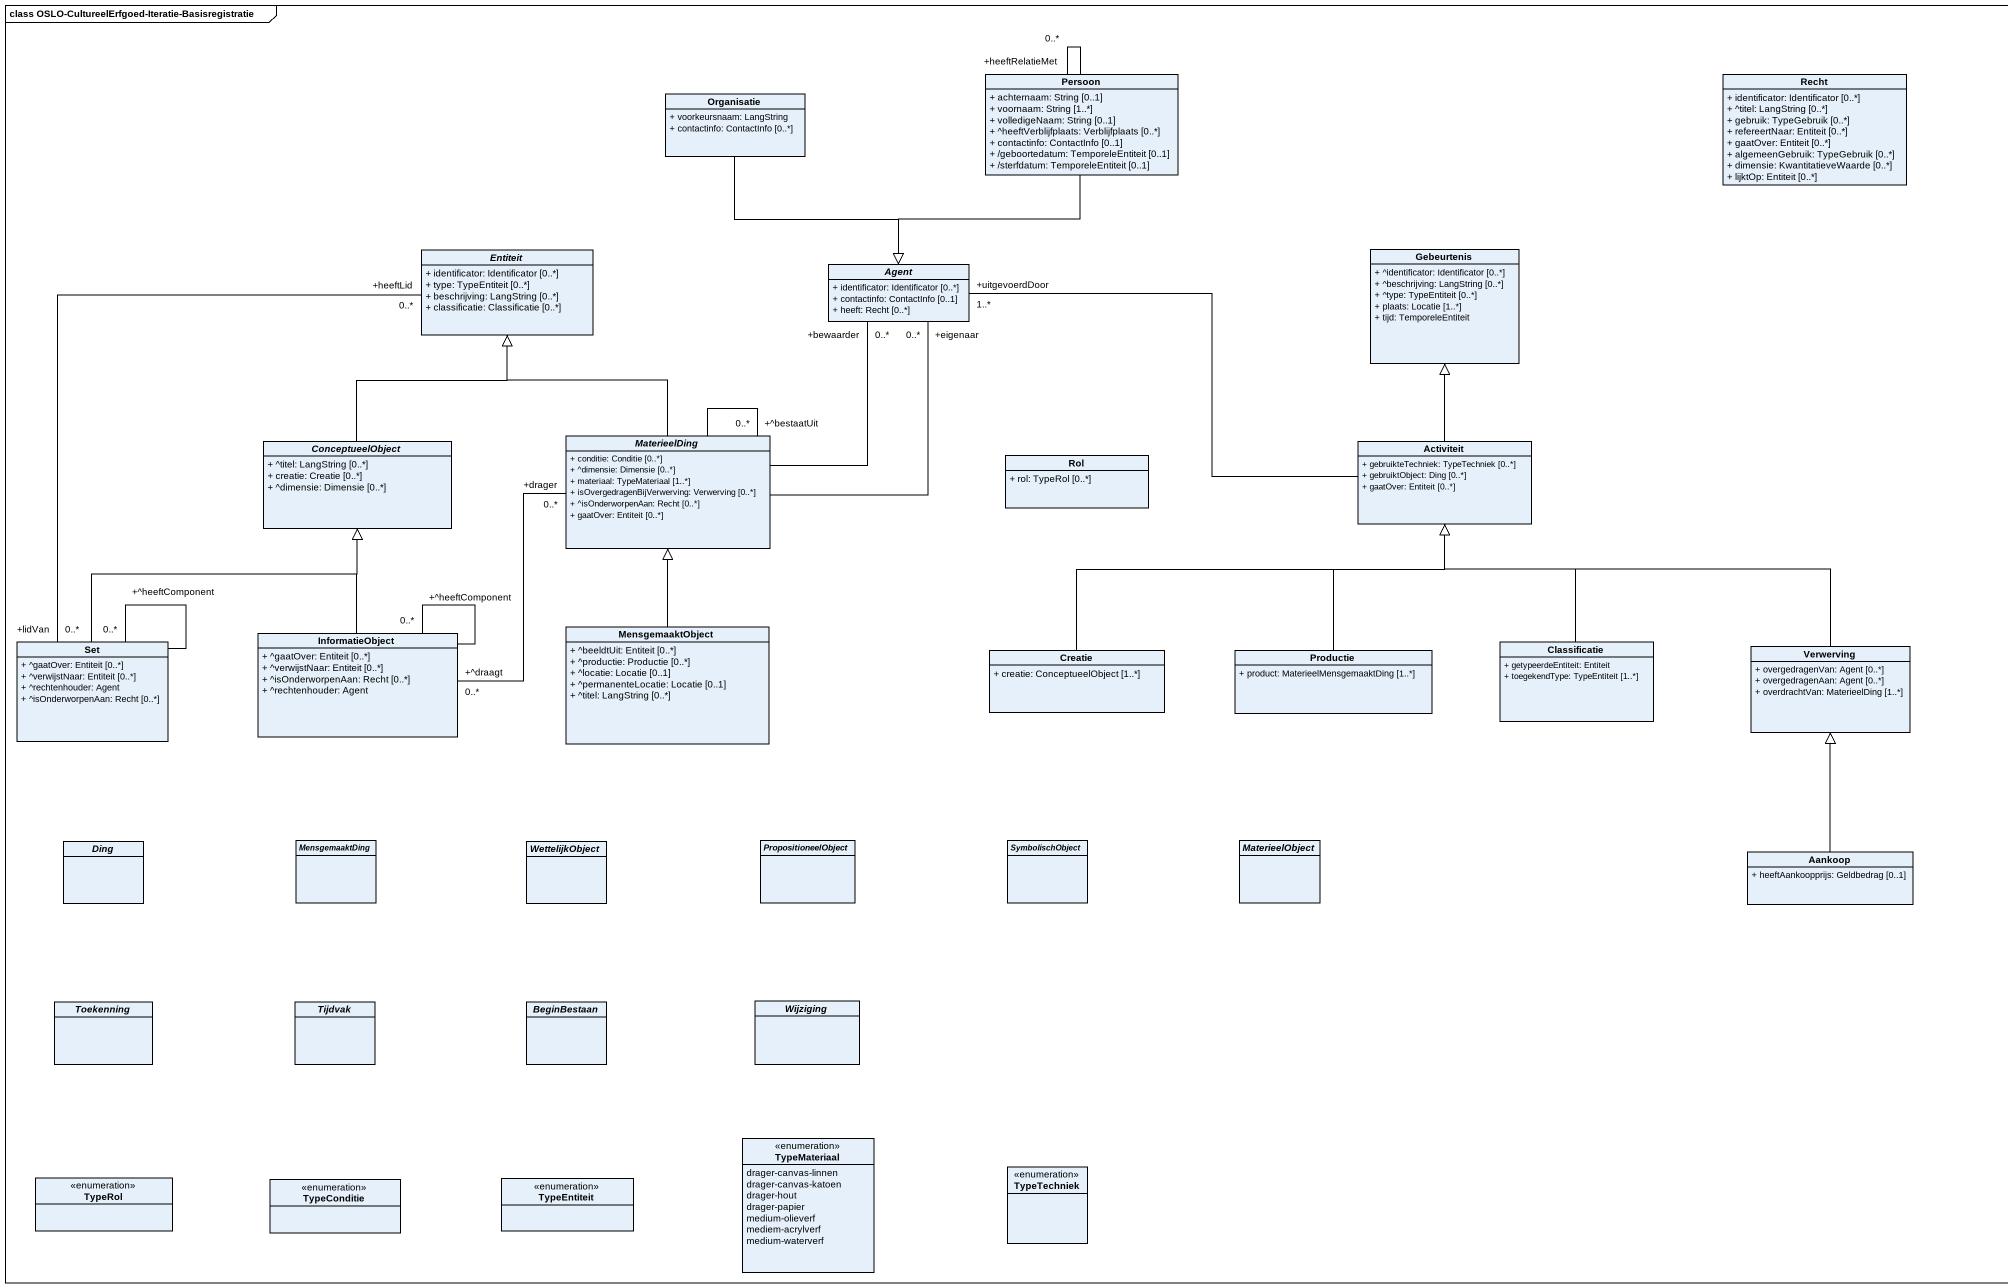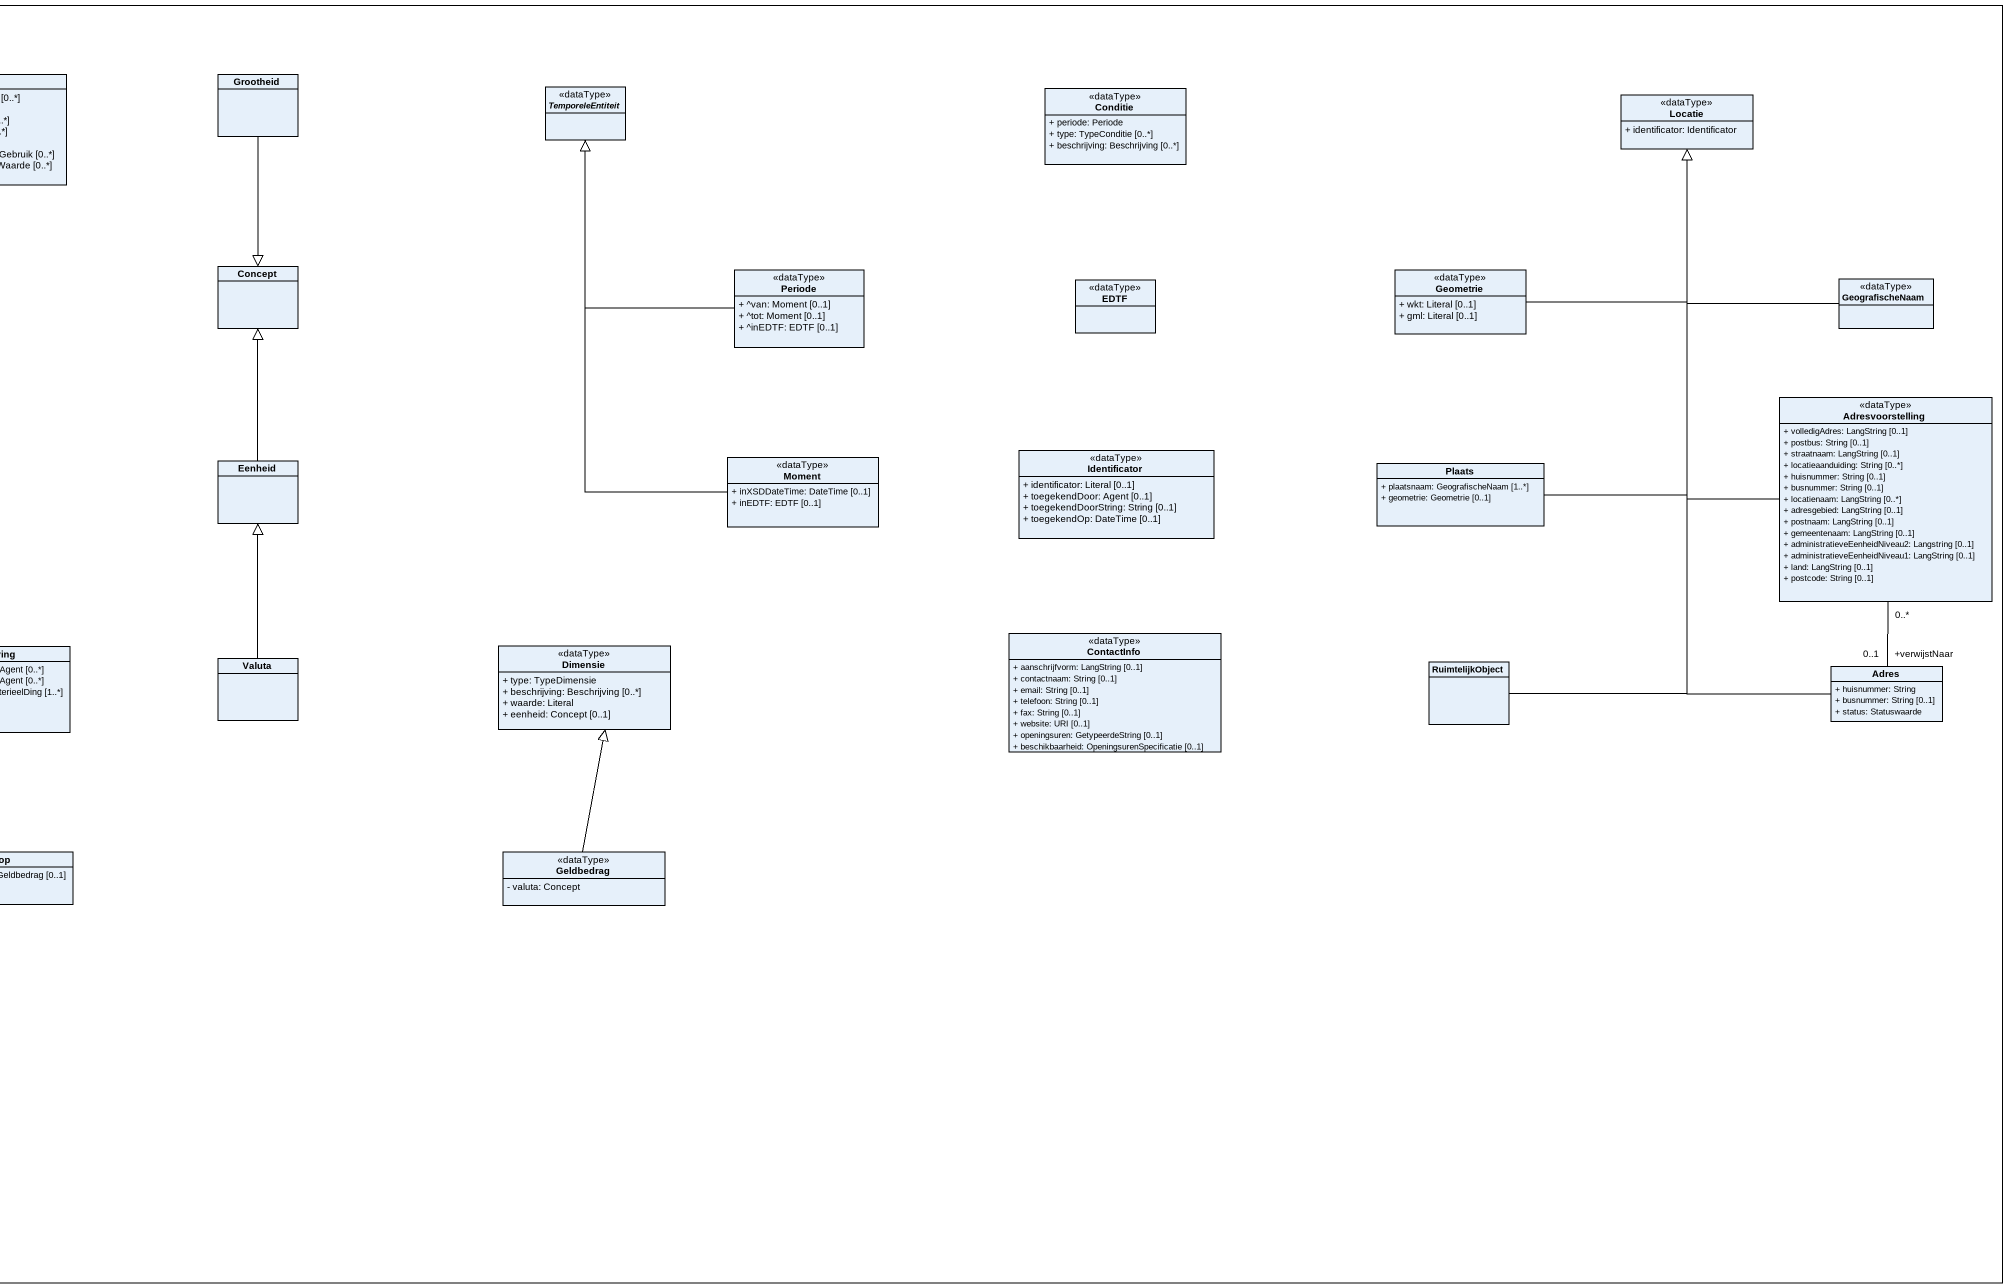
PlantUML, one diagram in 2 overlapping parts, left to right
@startuml
mainframe class OSLO-CultureelErfgoed-Iteratie-Basisregistratie
hide circle
hide empty members
skinparam classAttributeIconSize 0
class Persoon {
  + achternaam: String [0..1]
  + voornaam: String [1..*]
  + volledigeNaam: String [0..1]
  + ^heeftVerblijfplaats: Verblijfplaats [0..*]
  + contactinfo: ContactInfo [0..1]
  + /geboortedatum: TemporeleEntiteit [0..1]
  + /sterfdatum: TemporeleEntiteit [0..1]
}
class Recht {
  + identificator: Identificator [0..*]
  + ^titel: LangString [0..*]
  + gebruik: TypeGebruik [0..*]
  + refereertNaar: Entiteit [0..*]
  + gaatOver: Entiteit [0..*]
  + algemeenGebruik: TypeGebruik [0..*]
  + dimensie: KwantitatieveWaarde [0..*]
  + lijktOp: Entiteit [0..*]
}
class Grootheid
class Organisatie {
  + voorkeursnaam: LangString
  + contactinfo: ContactInfo [0..*]
}
abstract class TemporeleEntiteit <<dataType>>
class Conditie <<dataType>> {
  + periode: Periode
  + type: TypeConditie [0..*]
  + beschrijving: Beschrijving [0..*]
}
class Locatie <<dataType>> {
  + identificator: Identificator
}
abstract class Entiteit {
  + identificator: Identificator [0..*]
  + type: TypeEntiteit [0..*]
  + beschrijving: LangString [0..*]
  + classificatie: Classificatie [0..*]
}
abstract class "Agent" as Agent_ {
  + identificator: Identificator [0..*]
  + contactinfo: ContactInfo [0..1]
  + heeft: Recht [0..*]
}
class Gebeurtenis {
  + ^identificator: Identificator [0..*]
  + ^beschrijving: LangString [0..*]
  + ^type: TypeEntiteit [0..*]
  + plaats: Locatie [1..*]
  + tijd: TemporeleEntiteit
}
class Concept
class Periode <<dataType>> {
  + ^van: Moment [0..1]
  + ^tot: Moment [0..1]
  + ^inEDTF: EDTF [0..1]
}
class EDTF <<dataType>>
class Geometrie <<dataType>> {
  + wkt: Literal [0..1]
  + gml: Literal [0..1]
}
class GeografischeNaam <<dataType>>
class Adresvoorstelling <<dataType>> {
  + volledigAdres: LangString [0..1]
  + postbus: String [0..1]
  + straatnaam: LangString [0..1]
  + locatieaanduiding: String [0..*]
  + huisnummer: String [0..1]
  + busnummer: String [0..1]
  + locatienaam: LangString [0..*]
  + adresgebied: LangString [0..1]
  + postnaam: LangString [0..1]
  + gemeentenaam: LangString [0..1]
  + administratieveEenheidNiveau2: Langstring [0..1]
  + administratieveEenheidNiveau1: LangString [0..1]
  + land: LangString [0..1]
  + postcode: String [0..1]
}
abstract class ConceptueelObject {
  + ^titel: LangString [0..*]
  + creatie: Creatie [0..*]
  + ^dimensie: Dimensie [0..*]
}
abstract class MaterieelDing {
  + conditie: Conditie [0..*]
  + ^dimensie: Dimensie [0..*]
  + materiaal: TypeMateriaal [1..*]
  + isOvergedragenBijVerwerving: Verwerving [0..*]
  + ^isOnderworpenAan: Recht [0..*]
  + gaatOver: Entiteit [0..*]
}
class Activiteit {
  + gebruikteTechniek: TypeTechniek [0..*]
  + gebruiktObject: Ding [0..*]
  + gaatOver: Entiteit [0..*]
}
class Rol {
  + rol: TypeRol [0..*]
}
class Eenheid
class Moment <<dataType>> {
  + inXSDDateTime: DateTime [0..1]
  + inEDTF: EDTF [0..1]
}
class Identificator <<dataType>> {
  + identificator: Literal [0..1]
  + toegekendDoor: Agent [0..1]
  + toegekendDoorString: String [0..1]
  + toegekendOp: DateTime [0..1]
}
class Plaats {
  + plaatsnaam: GeografischeNaam [1..*]
  + geometrie: Geometrie [0..1]
}
class "Set" as Set_ {
  + ^gaatOver: Entiteit [0..*]
  + ^verwijstNaar: Entiteit [0..*]
  + ^rechtenhouder: Agent
  + ^isOnderworpenAan: Recht [0..*]
}
class InformatieObject {
  + ^gaatOver: Entiteit [0..*]
  + ^verwijstNaar: Entiteit [0..*]
  + ^isOnderworpenAan: Recht [0..*]
  + ^rechtenhouder: Agent
}
class MensgemaaktObject {
  + ^beeldtUit: Entiteit [0..*]
  + ^productie: Productie [0..*]
  + ^locatie: Locatie [0..1]
  + ^permanenteLocatie: Locatie [0..1]
  + ^titel: LangString [0..*]
}
class Creatie {
  + creatie: ConceptueelObject [1..*]
}
class Productie {
  + product: MaterieelMensgemaaktDing [1..*]
}
class Classificatie {
  + getypeerdeEntiteit: Entiteit
  + toegekendType: TypeEntiteit [1..*]
}
class Verwerving {
  + overgedragenVan: Agent [0..*]
  + overgedragenAan: Agent [0..*]
  + overdrachtVan: MaterieelDing [1..*]
}
class Dimensie <<dataType>> {
  + type: TypeDimensie
  + beschrijving: Beschrijving [0..*]
  + waarde: Literal
  + eenheid: Concept [0..1]
}
class ContactInfo <<dataType>> {
  + aanschrijfvorm: LangString [0..1]
  + contactnaam: String [0..1]
  + email: String [0..1]
  + telefoon: String [0..1]
  + fax: String [0..1]
  + website: URI [0..1]
  + openingsuren: GetypeerdeString [0..1]
  + beschikbaarheid: OpeningsurenSpecificatie [0..1]
}
class Valuta
class RuimtelijkObject
class Adres {
  + huisnummer: String
  + busnummer: String [0..1]
  + status: Statuswaarde
}
abstract class Ding
abstract class MensgemaaktDing
abstract class WettelijkObject
abstract class PropositioneelObject
abstract class SymbolischObject
abstract class MaterieelObject
class Aankoop {
  + heeftAankoopprijs: Geldbedrag [0..1]
}
class Geldbedrag <<dataType>> {
  - valuta: Concept
}
abstract class Toekenning
abstract class Tijdvak
abstract class BeginBestaan
abstract class Wijziging
enum TypeMateriaal {
  drager-canvas-linnen
  drager-canvas-katoen
  drager-hout
  drager-papier
  medium-olieverf
  mediem-acrylverf
  medium-waterverf
}
enum TypeTechniek
enum TypeRol
enum TypeConditie
enum TypeEntiteit
Persoon -- "+heeftRelatieMet\n0..*" Persoon
Persoon --|> Agent_
Grootheid --|> Concept
Organisatie --|> Agent_
Periode -up-|> TemporeleEntiteit
Geometrie -up-|> Locatie
GeografischeNaam -up-|> Locatie
Adresvoorstelling -up-|> Locatie
Adresvoorstelling "0..*" -- "+verwijstNaar\n0..1" Adres
ConceptueelObject -up-|> Entiteit
MaterieelDing -up-|> Entiteit
MaterieelDing -up- "+bewaarder\n0..*" Agent_
MaterieelDing -up- "+eigenaar\n0..*" Agent_
MaterieelDing "+^bestaatUit\n0..*" -- MaterieelDing
MaterieelDing "+drager\n0..*" -- "+^draagt\n0..*" InformatieObject
Activiteit -left- "+uitgevoerdDoor\n1..*" Agent_
Activiteit -up-|> Gebeurtenis
Eenheid -up-|> Concept
Moment -up-|> TemporeleEntiteit
Plaats -up-|> Locatie
Set_ "+lidVan\n0..*" -up- "+heeftLid\n0..*" Entiteit
Set_ -up-|> ConceptueelObject
Set_ -- "+^heeftComponent\n0..*" Set_
InformatieObject -up-|> ConceptueelObject
InformatieObject -- "+^heeftComponent\n0..*" InformatieObject
MensgemaaktObject -up-|> MaterieelDing
Creatie -right-|> Activiteit
Productie -up-|> Activiteit
Classificatie -up-|> Activiteit
Verwerving -left-|> Activiteit
Valuta -up-|> Eenheid
RuimtelijkObject -up-|> Locatie
Adres -up-|> Locatie
Aankoop -up-|> Verwerving
Geldbedrag -up-|> Dimensie
@enduml
